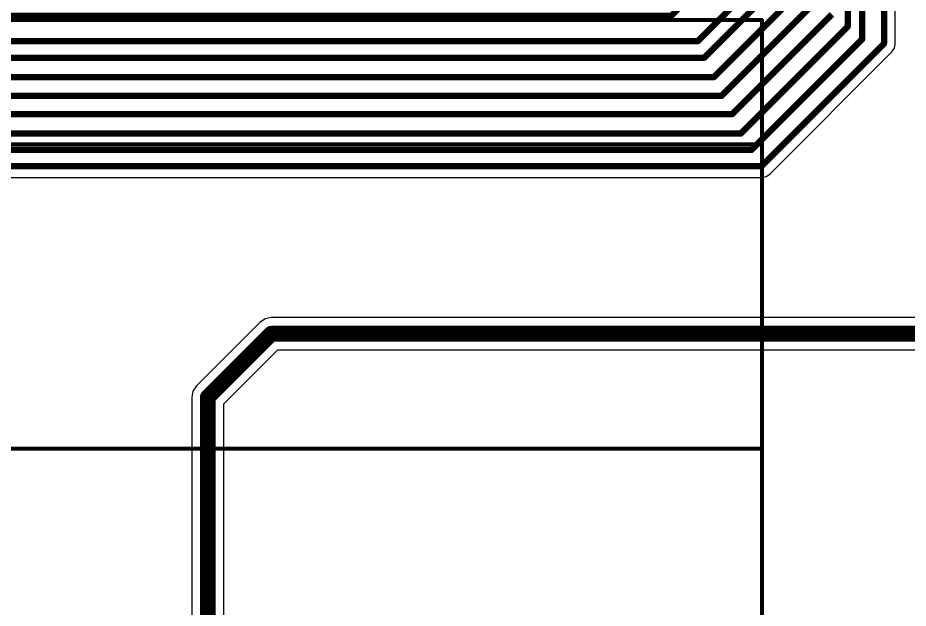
# Model space of a CAD drawing. Header units: inches. Extents: x 0 to 5032, y 0 to 5323.
# Drawn here: x 73.09 to 101.72, y 37.78 to 56.76 of the extents above; entities that cross this region are included whole.
import ezdxf

# ---------------------------------------------------------------- set-up
doc = ezdxf.new("R2010")
doc.units = ezdxf.units.IN
for name, color, linetype in [('Bottom Layer', 5, 'Continuous'), ('Dimension', 6, 'Continuous'), ('Top Layer', 1, 'Continuous')]:
    doc.layers.add(name, color=color, linetype=linetype)

msp = doc.modelspace()

# ---------------------------------------------------------------- linework, layer by layer
at = {"layer": 'Bottom Layer'}
for p, q in [((80.875, 46.969), (78.834, 44.928)), ((81.044, 47.082), (80.875, 46.969)), ((81.242, 47.121), (81.044, 47.082)), ((107.81, 47.121), (81.242, 47.121)), ((79.719, 44.348), (81.456, 46.085)), ((81.456, 46.085), (107.81, 46.085)), ((78.722, 44.76), (78.683, 44.562)), ((78.834, 44.928), (78.722, 44.76)), ((78.683, 44.562), (78.683, 12.21)), ((79.719, 12.222), (79.719, 44.348))]:
    msp.add_line(p, q, dxfattribs=at)
for points in [[(79.201, 44.562, 0.508, 0.508, 0), (81.242, 46.603, 0.508, 0.508, 0)], [(81.242, 46.603, 0.508, 0.508, 0), (108.722, 46.603, 0.508, 0.508, 0)], [(79.201, 11.512, 0.508, 0.508, 0), (79.201, 44.562, 0.508, 0.508, 0)]]:
    msp.add_lwpolyline(points, format="xyseb", dxfattribs=at)
for points in [[(81.115, 46.603, 0.254, 0.254, 1), (81.369, 46.603, 0.254, 0.254, 1)], [(81.115, 46.603, 0.254, 0.254, 1), (81.369, 46.603, 0.254, 0.254, 1)], [(79.074, 44.562, 0.254, 0.254, 1), (79.328, 44.562, 0.254, 0.254, 1)], [(79.074, 44.562, 0.254, 0.254, 1), (79.328, 44.562, 0.254, 0.254, 1)]]:
    msp.add_lwpolyline(points, format="xyseb", close=True, dxfattribs=at)
at = {"layer": 'Dimension'}
for points in [[(12.495, 56.688, 0.127, 0.127, 0), (97.015, 56.688, 0.127, 0.127, 0)], [(97.015, 1.428, 0.127, 0.127, 0), (97.015, 56.688, 0.127, 0.127, 0)], [(52.015, 52.688, 0.127, 0.127, 0), (97.015, 52.688, 0.127, 0.127, 0)], [(97.015, 42.909, 0.127, 0.127, 0), (97.015, 52.688, 0.127, 0.127, 0)], [(52.015, 42.909, 0.127, 0.127, 0), (97.015, 42.909, 0.127, 0.127, 0)]]:
    msp.add_lwpolyline(points, format="xyseb", dxfattribs=at)
for points in [[(96.983, 56.688, 0.0635, 0.0635, 1), (97.046, 56.688, 0.0635, 0.0635, 1)], [(96.983, 56.688, 0.0635, 0.0635, 1), (97.046, 56.688, 0.0635, 0.0635, 1)], [(96.983, 52.688, 0.0635, 0.0635, 1), (97.046, 52.688, 0.0635, 0.0635, 1)], [(96.983, 52.688, 0.0635, 0.0635, 1), (97.046, 52.688, 0.0635, 0.0635, 1)], [(96.983, 42.909, 0.0635, 0.0635, 1), (97.046, 42.909, 0.0635, 0.0635, 1)], [(96.983, 42.909, 0.0635, 0.0635, 1), (97.046, 42.909, 0.0635, 0.0635, 1)]]:
    msp.add_lwpolyline(points, format="xyseb", close=True, dxfattribs=at)
at = {"layer": 'Top Layer'}
for p, q in [((101.302, 55.925), (101.302, 66.587)), ((101.275, 55.786), (101.302, 55.925)), ((97.264, 51.737), (101.196, 55.669)), ((101.196, 55.669), (101.275, 55.786)), ((101.196, 55.669), (101.196, 55.669)), ((56.974, 51.63), (97.007, 51.63)), ((97.007, 51.63), (97.146, 51.658)), ((97.007, 51.63), (97.007, 51.63)), ((97.146, 51.658), (97.264, 51.737))]:
    msp.add_line(p, q, dxfattribs=at)
for points in [[(99.772, 56.474, 0.203, 0.203, 0), (99.772, 68.47, 0.203, 0.203, 0)], [(100.238, 56.073, 0.203, 0.203, 0), (100.238, 67.675, 0.203, 0.203, 0)], [(100.94, 55.925, 0.203, 0.203, 0), (100.94, 67.008, 0.203, 0.203, 0)], [(94.097, 56.818, 0.203, 0.203, 0), (96.288, 59.009, 0.203, 0.203, 0)], [(94.955, 56.01, 0.203, 0.203, 0), (96.974, 58.028, 0.203, 0.203, 0)], [(95.158, 55.476, 0.203, 0.203, 0), (97.716, 58.034, 0.203, 0.203, 0)], [(95.469, 54.855, 0.203, 0.203, 0), (98.25, 57.636, 0.203, 0.203, 0)], [(95.715, 54.253, 0.203, 0.203, 0), (98.765, 57.302, 0.203, 0.203, 0)], [(96.059, 53.665, 0.203, 0.203, 0), (99.262, 56.869, 0.203, 0.203, 0)], [(61.032, 56.818, 0.203, 0.203, 0), (94.097, 56.818, 0.203, 0.203, 0)], [(96.342, 53.044, 0.203, 0.203, 0), (99.772, 56.474, 0.203, 0.203, 0)], [(60.877, 56.01, 0.203, 0.203, 0), (94.955, 56.01, 0.203, 0.203, 0)], [(96.674, 52.51, 0.203, 0.203, 0), (100.238, 56.073, 0.203, 0.203, 0)], [(97.007, 51.993, 0.203, 0.203, 0), (100.94, 55.925, 0.203, 0.203, 0)], [(60.717, 55.476, 0.203, 0.203, 0), (95.158, 55.476, 0.203, 0.203, 0)], [(60.645, 54.855, 0.203, 0.203, 0), (95.469, 54.855, 0.203, 0.203, 0)], [(60.541, 54.253, 0.203, 0.203, 0), (95.715, 54.253, 0.203, 0.203, 0)], [(60.457, 53.665, 0.203, 0.203, 0), (96.059, 53.665, 0.203, 0.203, 0)], [(60.38, 53.044, 0.203, 0.203, 0), (96.342, 53.044, 0.203, 0.203, 0)], [(60.213, 52.51, 0.203, 0.203, 0), (96.674, 52.51, 0.203, 0.203, 0)], [(56.974, 51.993, 0.203, 0.203, 0), (97.007, 51.993, 0.203, 0.203, 0)]]:
    msp.add_lwpolyline(points, format="xyseb", dxfattribs=at)
for points in [[(94.046, 56.818, 0.102, 0.102, 1), (94.147, 56.818, 0.102, 0.102, 1)], [(94.046, 56.818, 0.102, 0.102, 1), (94.147, 56.818, 0.102, 0.102, 1)], [(99.721, 56.474, 0.102, 0.102, 1), (99.822, 56.474, 0.102, 0.102, 1)], [(99.721, 56.474, 0.102, 0.102, 1), (99.822, 56.474, 0.102, 0.102, 1)], [(94.904, 56.01, 0.102, 0.102, 1), (95.006, 56.01, 0.102, 0.102, 1)], [(94.904, 56.01, 0.102, 0.102, 1), (95.006, 56.01, 0.102, 0.102, 1)], [(100.187, 56.073, 0.102, 0.102, 1), (100.289, 56.073, 0.102, 0.102, 1)], [(100.187, 56.073, 0.102, 0.102, 1), (100.289, 56.073, 0.102, 0.102, 1)], [(100.889, 55.925, 0.102, 0.102, 1), (100.99, 55.925, 0.102, 0.102, 1)], [(100.889, 55.925, 0.102, 0.102, 1), (100.99, 55.925, 0.102, 0.102, 1)], [(95.107, 55.476, 0.102, 0.102, 1), (95.209, 55.476, 0.102, 0.102, 1)], [(95.107, 55.476, 0.102, 0.102, 1), (95.209, 55.476, 0.102, 0.102, 1)], [(95.418, 54.855, 0.102, 0.102, 1), (95.52, 54.855, 0.102, 0.102, 1)], [(95.418, 54.855, 0.102, 0.102, 1), (95.52, 54.855, 0.102, 0.102, 1)], [(95.664, 54.253, 0.102, 0.102, 1), (95.766, 54.253, 0.102, 0.102, 1)], [(95.664, 54.253, 0.102, 0.102, 1), (95.766, 54.253, 0.102, 0.102, 1)], [(96.009, 53.665, 0.102, 0.102, 1), (96.11, 53.665, 0.102, 0.102, 1)], [(96.009, 53.665, 0.102, 0.102, 1), (96.11, 53.665, 0.102, 0.102, 1)], [(96.291, 53.044, 0.102, 0.102, 1), (96.393, 53.044, 0.102, 0.102, 1)], [(96.291, 53.044, 0.102, 0.102, 1), (96.393, 53.044, 0.102, 0.102, 1)], [(96.624, 52.51, 0.102, 0.102, 1), (96.725, 52.51, 0.102, 0.102, 1)], [(96.624, 52.51, 0.102, 0.102, 1), (96.725, 52.51, 0.102, 0.102, 1)], [(96.957, 51.993, 0.102, 0.102, 1), (97.058, 51.993, 0.102, 0.102, 1)], [(96.957, 51.993, 0.102, 0.102, 1), (97.058, 51.993, 0.102, 0.102, 1)]]:
    msp.add_lwpolyline(points, format="xyseb", close=True, dxfattribs=at)

doc.saveas('drawing.dxf')
